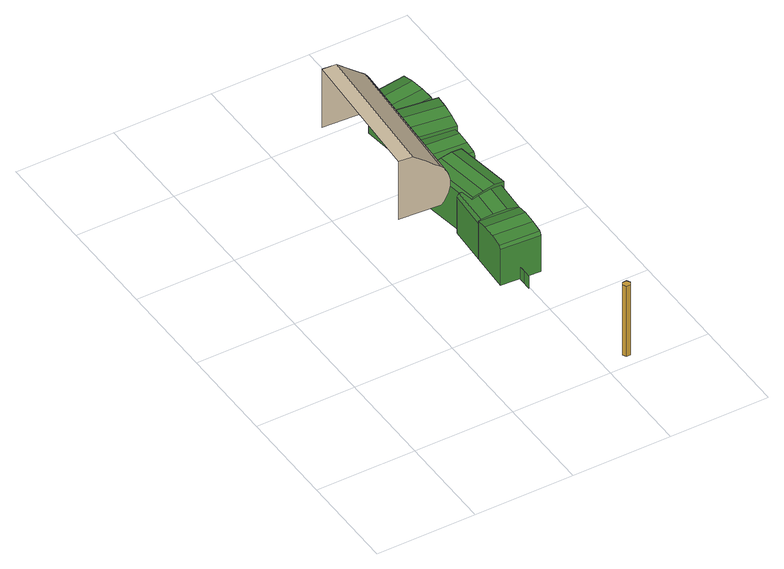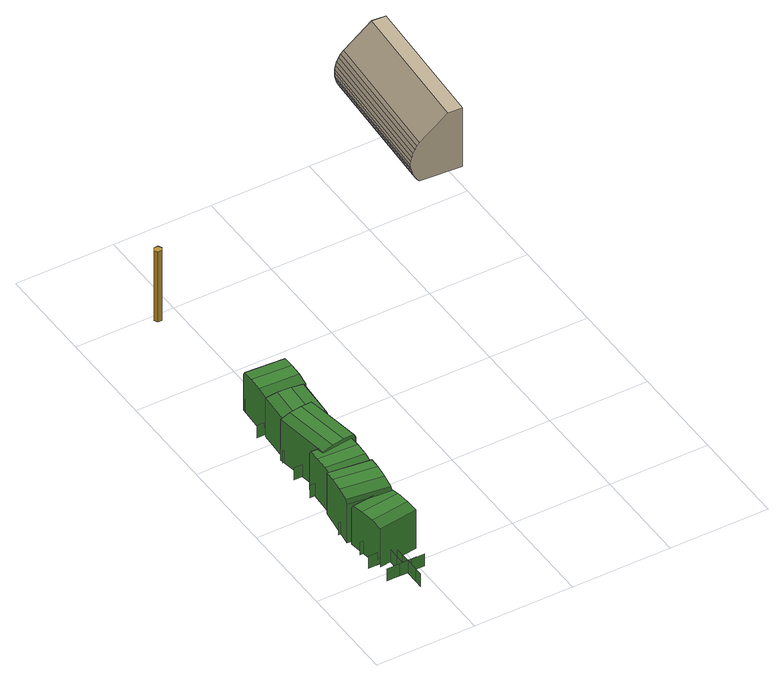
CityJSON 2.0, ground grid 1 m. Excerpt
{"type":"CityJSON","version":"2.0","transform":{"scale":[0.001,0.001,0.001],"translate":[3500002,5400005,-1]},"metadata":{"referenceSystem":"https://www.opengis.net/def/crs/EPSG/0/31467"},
"CityObjects":{
"building1":{"type":"Building","children":["building1-1"]},
"building1-1":{"type":"BuildingInstallation","attributes":{"function":"1070"},"parents":["building1"],"geometry":[{"type":"MultiSurface","lod":"3","boundaries":[[[0,1,2,3,4,5,6,7,8,9,10,11,12,13,14,15,16,17]],[[3,2,18,19]],[[2,1,20,18]],[[5,4,21,22]],[[9,8,23,24]],[[8,7,25,23]],[[10,9,24,26]],[[11,10,26,27]],[[4,3,19,21]],[[7,6,28,25]],[[6,5,22,28]],[[12,11,27,29]],[[1,0,30,20]],[[16,15,31,32]],[[29,27,26,24,23,25,28,22,21,19,18,20,30,33,32,31,34,35]],[[13,12,29,35,34,31,15,14]]]}]},
"cityfurniture1":{"type":"CityFurniture","attributes":{"function":"1520"},"geometry":[{"type":"MultiSurface","lod":"3","boundaries":[[[36,37,38,39]],[[39,38,40,41,42,43]],[[44,45,43,42]],[[45,36,39,43]],[[46,44,42,41]],[[37,47,40,38]],[[47,46,41,40]]]}]},
"tree1":{"type":"SolitaryVegetationObject","attributes":{"species":"9999","function":"1080"},"geometry":[{"type":"MultiSurface","lod":"3","boundaries":[[[48,49,50,51]],[[52,53,54,55]],[[56,57,58,59]],[[60,61,62,63]],[[64,52,55,65]],[[66,67,68,69]],[[70,71,72,73]],[[74,75,76,77]],[[78,79,80,81]],[[82,83,84,85]],[[86,87,88,89]],[[90,91,92,93]],[[94,95,96,97]],[[98,99,100,101]],[[102,103,104,105]],[[106,107,108,109]],[[110,111,112,113,114]],[[115,116,117,118]],[[119,120,121,122]],[[118,112,111,115]],[[123,124,119,116,115,111,110]],[[122,117,116,119]],[[121,120,124,123,125]],[[113,112,118,117,122,121,125,126]],[[127,128,129,130,131]],[[132,133,134,135]],[[136,137,138,139]],[[135,129,128,132]],[[140,141,136,133,132,128,127]],[[139,134,133,136]],[[138,137,141,140,142]],[[130,129,135,134,139,138,142,143]],[[144,145,146,147,148]],[[149,150,151,152]],[[153,154,155,156]],[[152,146,145,149]],[[157,158,153,150,149,145,144]],[[156,151,150,153]],[[155,154,158,157,159]],[[147,146,152,151,156,155,159,160]],[[161,162,163,164,165]],[[166,167,168,169]],[[170,171,172,173]],[[169,163,162,166]],[[174,175,170,167,166,162,161]],[[173,168,167,170]],[[172,171,175,174,176]],[[164,163,169,168,173,172,176,177]],[[125,178,112,113,114]],[[179,180,181,182]],[[183,184,185,186]],[[182,112,178,179]],[[187,188,183,180,179,178,125]],[[186,181,180,183]],[[185,184,188,187,189]],[[113,112,182,181,186,185,189,190]],[[191,192,193,194,195]],[[196,197,198,199]],[[200,201,202,203]],[[199,193,192,196]],[[204,205,200,197,196,192,191]],[[203,198,197,200]],[[202,201,205,204,206]],[[194,193,199,198,203,202,206,207]],[[208,209,210,211]],[[212,213,214,215]],[[216,217,218,219]],[[220,221,222,223]],[[224,225,226,227]],[[228,229,230,231]],[[232,233,234,235]],[[236,237,238,239]],[[240,241,242,243]],[[244,245,246,247]],[[248,249,250,251]],[[252,253,254,255]],[[256,244,247,257]],[[258,259,260,261]],[[262,263,264,265]],[[266,267,268,269]],[[270,271,272,273]],[[274,275,276,277]],[[278,279,280,281]],[[282,283,284,285]],[[286,287,288,289]],[[290,291,292,293]],[[294,295,296,297]],[[298,299,300,301]],[[302,303,304,305]],[[306,307,308,309]],[[310,311,312,313]],[[314,315,316,317]],[[318,319,320,321]],[[322,323,324,325]],[[326,327,328,329]],[[330,331,332,333]],[[334,335,336,337]],[[338,339,340,341]],[[342,343,344,345]],[[346,347,348,349]],[[350,338,341,351]],[[352,353,354,355]],[[356,357,358,359]],[[360,361,362,363]],[[364,365,366,367]],[[368,369,370,371]],[[372,373,374,375]],[[376,377,378,379]],[[380,368,371,381]],[[382,383,384,385]],[[386,387,388,389]],[[390,391,392,393]],[[394,395,396,397]],[[398,399,400,401]],[[402,403,404,405]],[[406,407,408,409]],[[410,398,401,411]],[[412,413,414,415]],[[416,417,418,419]],[[420,421,422,423]]]}]}
},
"vertices":[
[563,475,3170],[589,474,3201],[612,473,3234],[629,472,3271],[641,470,3310],[649,470,3350],[652,470,3390],[649,470,3431],[641,470,3470],[629,472,3508],[612,473,3545],[589,474,3579],[563,475,3609],[484,480,3672],[415,485,3729],[282,491,3835],[143,501,3835],[143,501,3170],[694,1877,3234],[711,1876,3271],[671,1877,3201],[723,1874,3310],[731,1874,3350],[723,1874,3470],[711,1876,3508],[731,1874,3431],[694,1877,3545],[671,1877,3579],[734,1874,3390],[645,1879,3609],[645,1879,3170],[364,1895,3835],[223,1904,3835],[223,1904,3170],[496,1889,3729],[566,1883,3672],
[2243,132,1000],[2203,132,1000],[2203,132,1800],[2243,132,1800],[2183,98,1800],[2203,63,1800],[2243,63,1800],[2263,98,1800],[2243,63,1000],[2263,98,1000],[2203,63,1000],[2183,98,1000],
[2221,3657,1090],[2348,3657,1090],[2348,3657,950],[2221,3657,950],[2137,3657,1090],[2264,3657,1090],[2264,3657,950],[2137,3657,950],[1967,3657,1090],[2094,3657,1090],[2094,3657,950],[1967,3657,950],[2051,3657,1090],[2178,3657,1090],[2178,3657,950],[2051,3657,950],[2137,3784,1090],[2137,3784,950],[2137,3699,1090],[2137,3572,1090],[2137,3572,950],[2137,3699,950],[2137,3868,1090],[2137,3741,1090],[2137,3741,950],[2137,3868,950],[2137,3615,1090],[2137,3488,1090],[2137,3488,950],[2137,3615,950],[2204,4080,1090],[2331,4080,1090],[2331,4080,950],[2204,4080,950],[2120,4080,1090],[2247,4080,1090],[2247,4080,950],[2120,4080,950],[1951,4080,1090],[2078,4080,1090],[2078,4080,950],[1951,4080,950],[2035,4080,1090],[2162,4080,1090],[2162,4080,950],[2035,4080,950],[2120,4208,1090],[2120,4081,1090],[2120,4081,950],[2120,4208,950],[2120,4122,1090],[2120,3995,1090],[2120,3995,950],[2120,4122,950],[2120,4292,1090],[2120,4165,1090],[2120,4165,950],[2120,4292,950],[2120,4038,1090],[2120,3911,1090],[2120,3911,950],[2120,4038,950],[2243,2274,950],[2243,2274,1387],[2220,1875,1387],[2220,1875,1065],[2220,1875,950],[2124,2281,1410],[1991,2289,1410],[1967,1890,1410],[2101,1882,1410],[1864,2296,1395],[1844,2298,1360],[1820,1898,1360],[1841,1897,1395],[1844,2298,950],[1844,2298,1312],[1820,1898,950],[2139,1880,950],[2307,3041,954],[2307,3041,1422],[1883,3097,1422],[1883,3097,1078],[1883,3097,954],[2324,3168,1446],[2342,3309,1446],[1918,3365,1446],[1899,3224,1446],[2360,3444,1431],[2363,3466,1393],[1939,3522,1393],[1936,3500,1431],[2363,3466,954],[2363,3466,1341],[1939,3522,954],[1894,3183,954],[2186,2779,950],[2186,2779,1409],[2272,2211,1409],[2272,2211,1071],[2272,2211,950],[2076,2762,1433],[1953,2744,1433],[2038,2176,1433],[2162,2195,1433],[1836,2726,1418],[1817,2723,1381],[1902,2156,1381],[1921,2159,1418],[1817,2723,950],[1817,2723,1330],[1902,2156,950],[2198,2200,950],[1887,3103,950],[1887,3103,1387],[2286,3080,1387],[2286,3080,1065],[2286,3080,950],[1880,2984,1410],[1872,2851,1410],[2271,2827,1410],[2279,2961,1410],[1865,2724,1395],[1864,2703,1360],[2263,2680,1360],[2264,2700,1395],[1864,2703,950],[1864,2703,1312],[2263,2680,950],[2281,2999,950],[1820,1898,1387],[1813,1779,1410],[1806,1646,1410],[2205,1623,1410],[2213,1756,1410],[1798,1519,1395],[1797,1499,1360],[2196,1476,1360],[2198,1496,1395],[1797,1499,950],[1797,1499,1312],[2196,1476,950],[2215,1795,950],[1886,3840,950],[1886,3840,1387],[2283,3890,1387],[2283,3890,1065],[2283,3890,950],[1901,3722,1410],[1918,3590,1410],[2315,3640,1410],[2298,3772,1410],[1934,3464,1395],[1936,3443,1360],[2333,3493,1360],[2330,3514,1395],[1936,3443,950],[1936,3443,1312],[2333,3493,950],[2293,3811,950],[2073,1502,1090],[2200,1502,1090],[2200,1502,950],[2073,1502,950],[1989,1502,1090],[2116,1502,1090],[2116,1502,950],[1989,1502,950],[1819,1502,1090],[1946,1502,1090],[1946,1502,950],[1819,1502,950],[1903,1502,1090],[2030,1502,1090],[2030,1502,950],[1903,1502,950],[1989,1630,1090],[1989,1503,1090],[1989,1503,950],[1989,1630,950],[1989,1544,1090],[1989,1417,1090],[1989,1417,950],[1989,1544,950],[1989,1714,1090],[1989,1587,1090],[1989,1587,950],[1989,1714,950],[1989,1460,1090],[1989,1333,1090],[1989,1333,950],[1989,1460,950],[2163,1853,1090],[2290,1853,1090],[2290,1853,950],[2163,1853,950],[2078,1853,1090],[2205,1853,1090],[2205,1853,950],[2078,1853,950],[1909,1853,1090],[2036,1853,1090],[2036,1853,950],[1909,1853,950],[1993,1853,1090],[2120,1853,1090],[2120,1853,950],[1993,1853,950],[2078,1980,1090],[2078,1980,950],[2078,1894,1090],[2078,1767,1090],[2078,1767,950],[2078,1894,950],[2078,2064,1090],[2078,1937,1090],[2078,1937,950],[2078,2064,950],[2078,1810,1090],[2078,1683,1090],[2078,1683,950],[2078,1810,950],[2153,2258,1090],[2280,2258,1090],[2280,2258,950],[2153,2258,950],[2069,2258,1090],[2196,2258,1090],[2196,2258,950],[2069,2258,950],[1900,2258,1090],[2027,2258,1090],[2027,2258,950],[1900,2258,950],[1984,2258,1090],[2111,2258,1090],[2111,2258,950],[1984,2258,950],[2069,2386,1090],[2069,2259,1090],[2069,2259,950],[2069,2386,950],[2069,2300,1090],[2069,2173,1090],[2069,2173,950],[2069,2300,950],[2069,2470,1090],[2069,2343,1090],[2069,2343,950],[2069,2470,950],[2069,2216,1090],[2069,2089,1090],[2069,2089,950],[2069,2216,950],[2193,2778,1090],[2320,2778,1090],[2320,2778,950],[2193,2778,950],[2109,2778,1090],[2236,2778,1090],[2236,2778,950],[2109,2778,950],[1939,2778,1090],[2066,2778,1090],[2066,2778,950],[1939,2778,950],[2023,2778,1090],[2150,2778,1090],[2150,2778,950],[2023,2778,950],[2109,2906,1090],[2109,2779,1090],[2109,2779,950],[2109,2906,950],[2109,2820,1090],[2109,2693,1090],[2109,2693,950],[2109,2820,950],[2109,2990,1090],[2109,2863,1090],[2109,2863,950],[2109,2990,950],[2109,2736,1090],[2109,2609,1090],[2109,2609,950],[2109,2736,950],[2243,3334,1090],[2370,3334,1090],[2370,3334,950],[2243,3334,950],[2159,3334,1090],[2286,3334,1090],[2286,3334,950],[2159,3334,950],[1990,3334,1090],[2117,3334,1090],[2117,3334,950],[1990,3334,950],[2074,3334,1090],[2201,3334,1090],[2201,3334,950],[2074,3334,950],[2159,3461,1090],[2159,3461,950],[2159,3376,1090],[2159,3249,1090],[2159,3249,950],[2159,3376,950],[2159,3545,1090],[2159,3418,1090],[2159,3418,950],[2159,3545,950],[2159,3292,1090],[2159,3165,1090],[2159,3165,950],[2159,3292,950],[2256,3852,1090],[2383,3852,1090],[2383,3852,950],[2256,3852,950],[2172,3852,1090],[2299,3852,1090],[2299,3852,950],[2172,3852,950],[2002,3852,1090],[2129,3852,1090],[2129,3852,950],[2002,3852,950],[2086,3852,1090],[2213,3852,1090],[2213,3852,950],[2086,3852,950],[2172,3979,1090],[2172,3979,950],[2172,3894,1090],[2172,3767,1090],[2172,3767,950],[2172,3894,950],[2172,4063,1090],[2172,3936,1090],[2172,3936,950],[2172,4063,950],[2172,3810,1090],[2172,3683,1090],[2172,3683,950],[2172,3810,950],[2186,2504,1090],[2313,2504,1090],[2313,2504,950],[2186,2504,950],[2102,2504,1090],[2229,2504,1090],[2229,2504,950],[2102,2504,950],[1933,2504,1090],[2060,2504,1090],[2060,2504,950],[1933,2504,950],[2017,2504,1090],[2144,2504,1090],[2144,2504,950],[2017,2504,950],[2102,2631,1090],[2102,2631,950],[2102,2545,1090],[2102,2418,1090],[2102,2418,950],[2102,2545,950],[2102,2715,1090],[2102,2588,1090],[2102,2588,950],[2102,2715,950],[2102,2461,1090],[2102,2334,1090],[2102,2334,950],[2102,2461,950]
]}
